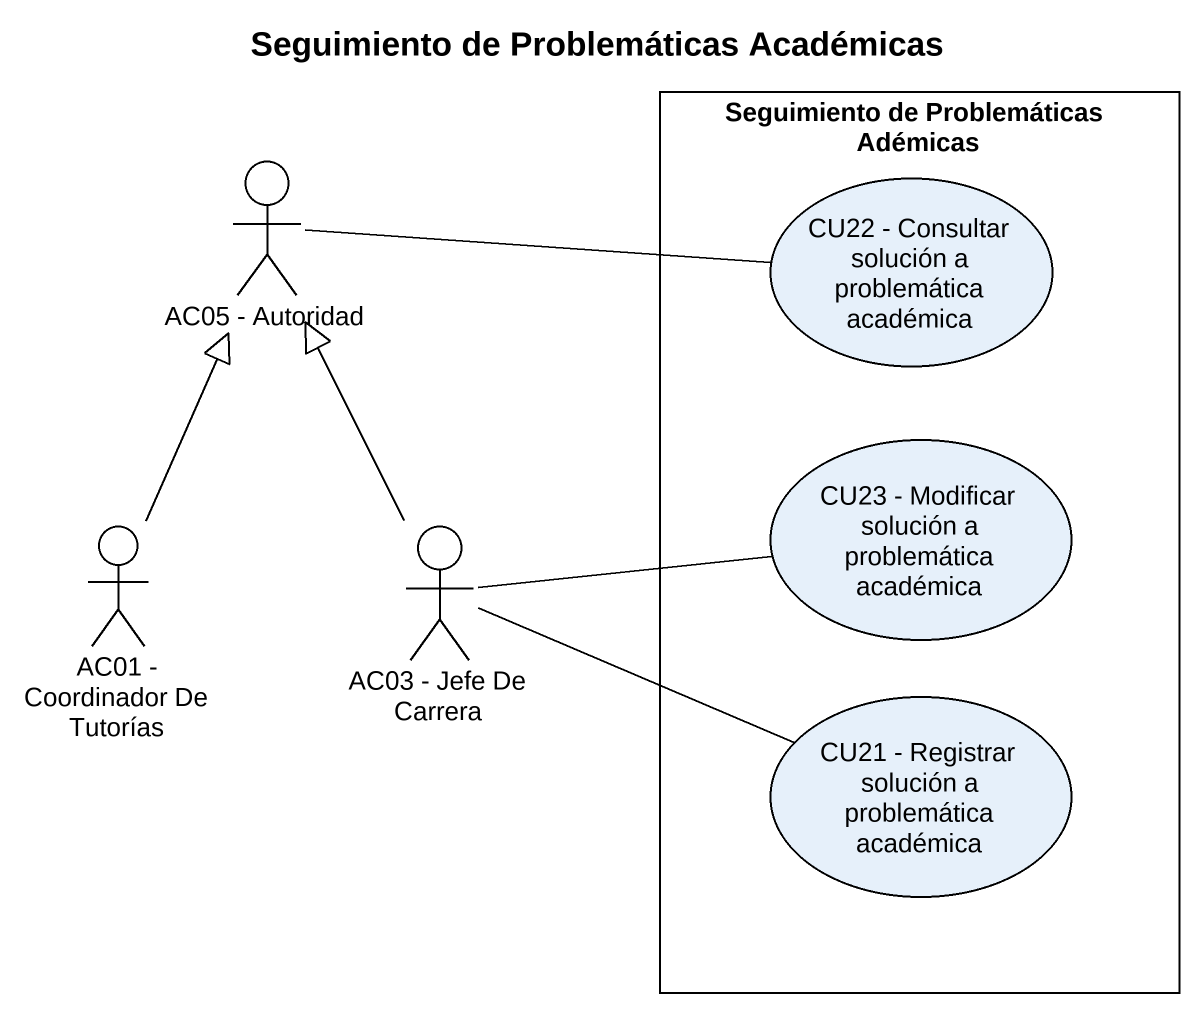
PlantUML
@startuml
title Seguimiento de Problemáticas Académicas
rectangle "Seguimiento de Problemáticas Adémicas" as Seguimiento_de {
  usecase "CU22 - Consultar solución a problemática académica" as CU22_Consultar_solución_a
  usecase "CU23 - Modificar solución a problemática académica" as CU23_Modificar_solución_a
  usecase "CU21 - Registrar solución a problemática académica" as CU21_Registrar_solución_a
}
actor "AC05 - Autoridad" as AC05_Autoridad
actor "AC01 - Coordinador De Tutorías" as AC01_Coordinador_De_Tutorías
actor "AC03 - Jefe De Carrera" as AC03_Jefe_De_Carrera
AC05_Autoridad -right- CU22_Consultar_solución_a
AC01_Coordinador_De_Tutorías -up-|> AC05_Autoridad
AC03_Jefe_De_Carrera -up-|> AC05_Autoridad
AC03_Jefe_De_Carrera -right- CU23_Modificar_solución_a
AC03_Jefe_De_Carrera -right- CU21_Registrar_solución_a
@enduml
